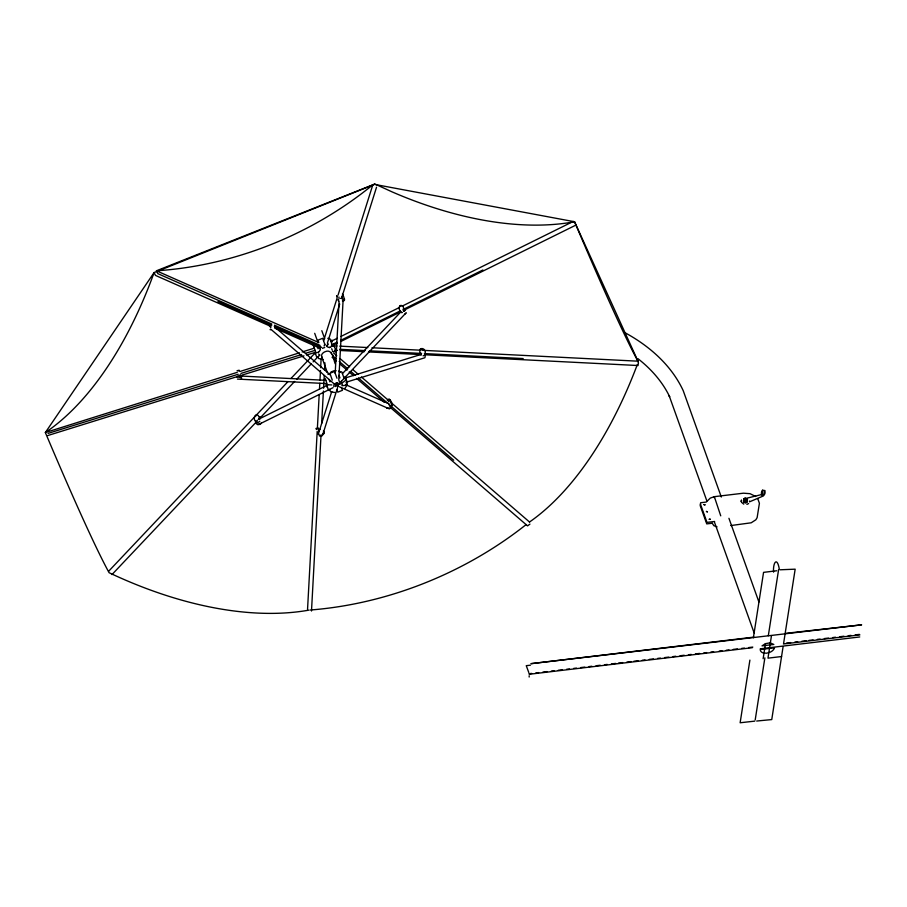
<?xml version="1.0" encoding="UTF-8"?>
<svg xmlns="http://www.w3.org/2000/svg" width="907" height="907" viewBox="0 0 907 907"><rect width="100%" height="100%" fill="white"/><g stroke="black" fill="none" stroke-linecap="round" stroke-linejoin="round"><path stroke-width="1.36" d="M307.541 609.481L317.201 431.324M317.359 428.501L319.196 394.556M319.502 388.91L319.808 383.253M319.967 380.418L320.5 370.521M320.647 367.698L321.112 359.217M311.498 611.023L321.044 434.759M321.656 423.478L323.414 391.042M323.572 388.219L324.264 375.532M324.57 369.886L324.944 362.834M335.182 373.253L339.082 301.339M261.261 423.081L260.694 423.898M529.166 677.019L529.2 675.738M714.194 497.58L714.331 496.662L743.434 493.193L750.01 493.68L755.701 496.492M720.736 515.845L714.331 496.662L710.294 498.09L706.213 502.07L700.658 502.727L700.204 505.63L706.746 523.895L712.29 523.237M239.21 377.471L239.561 375.192L240.412 374.897M240.593 377.573L240.899 375.294M241.466 379.364L241.602 378.48M242.067 375.441L241.625 377.017L240.412 377.573M336.134 385.158L336.452 382.913L337.415 382.731M425.27 355.578L424.941 357.721L346.123 382.232L347.143 385.101L344.796 388.536M703.968 504.53L705 504.757M710.226 519.144L709.059 519.337L710.17 519.314M741.404 500.029L741.541 502.331L743.74 504.133M743.604 501.378L743.989 498.929M743.661 501.707L744.159 498.635M743.831 502.036L744.443 498.385M744.114 502.319L744.817 498.204M744.488 502.546L744.806 500.426M744.919 500.233L745.237 498.113M744.908 502.716L745.237 500.585M745.373 500.222L745.701 498.102M745.373 502.784L745.69 500.664M745.826 502.784L746.155 500.653M746.257 500.46L746.586 498.34M746.257 502.682L746.949 498.578M746.62 502.512L747.232 498.861M746.903 502.263L747.402 499.179M747.141 501.639L747.47 499.519M762.379 490.256C758.66 496.617 766.71 497.115 764.794 490.438M762.628 490.324L761.925 494.927L762.402 494.372L747.119 498.124M763.082 490.619L763.127 490.041M764.522 490.46L763.479 495.902L749.511 501.843A4.15 2.97 8.7 0 0 749.522 501.061M749.896 660.103L740.135 722.766L754.76 721.133M753.366 637.814L763.558 572.362L776.732 570.764M773.558 572.136C772.855 562.623 777.061 556.32 779.272 568.87M763.138 658.731L765.485 643.641L770.111 642.836L773.83 644.458L762.027 645.863L765.485 643.641M755.202 719.931L764.873 657.836M768.308 635.762L778.625 569.539M771.494 635.569L767.98 658.153L781.573 656.532M783.081 646.77L771.755 719.58L756.699 721.031M783.625 643.29L795.167 569.177L780.043 569.789M342.37 384.171L341.905 385.724L347.143 385.101M421.131 349.036L422.379 349.127M339.071 298.845L338.923 296.986M342.982 295.999L342.812 294.82M323.595 340.896L337.177 297.836M338.028 295.149L372.811 184.824A305.398 236.704 -24.6 0 1 156.446 270.796L157.852 273.653L271.862 324.037M324.139 345.986L324.74 344.082M339.717 304.015L327.438 342.937L328.085 344.728M341.406 298.641L376.53 187.239M327.722 343.719L326.826 346.576L326.543 345.794M318.652 433.024L331.735 391.541M337.506 387.845L322.427 435.666L319.445 436.018L318.913 434.022M337.812 386.892L338.334 384.171M741.518 500.483L741.166 501.571L741.461 500.845M405.803 313.403L404.976 313.981M319.015 351.757L320.148 350.125M259.81 421.381L257.52 422.798M237.951 370.691L239.165 370.895M421.007 354.195L421.177 355.159M425.043 354.932L423.115 355.827M388.978 408.309L389.035 407.572M392.164 405.724C393.037 404 389.069 396.076 387.289 400.361M404.091 311.237L404.034 309.752M342.064 298.539L342.041 296.827M344.547 300.115L344.445 298.788M327.983 374.455L328.606 373.763M108.591 571.308L288.018 381.586M290.932 378.514L315.183 352.868L316.758 357.29M111.958 574.596L255.74 422.571M258.676 419.465L294.662 381.428M296.6 379.375L311.192 363.945M313.13 361.893L317.994 356.746L318.64 358.548L322.915 359.353M318.062 356.95L319.956 354.954M342.427 373.661L401.087 311.645M406.234 312.688L338.458 384.341C336.882 381.45 333.266 384.194 333.776 386.597M703.979 504.711L704.966 504.927M403.898 311.43L405.52 310.081M388.355 401.699L390.18 400.18L389.364 399.273M390.067 406.325L391.903 404.794L391.042 403.751M257.305 420.258L257.1 421.358M237.056 370.702L239.199 370.237M529.937 524.099L527.579 525.879L390.838 407.912M391.756 407.141L389.398 408.91L339.547 386.881M748.615 503.589L746.903 504.394M324.173 433.081L323.992 431.732M330.885 341.417L337.234 338.277M341.032 336.395L399.409 307.496M401.948 306.237L573.269 221.433M331.86 344.762L336.928 342.245M340.737 340.363L400.395 310.829M402.935 309.57L482.898 269.98M337.404 343.152L333.606 345.034L334.23 346.791M341.202 341.281L400.701 311.827M403.23 310.568L575.401 225.344M329.298 347.608L333.742 345.408M258.37 419.363L326.849 385.464M332.994 387.697L257.996 424.816L256.114 423.558L255.831 420.621M335.205 386.597L337.359 384.908L341.202 383.763M322.484 348.345L324.729 347.449M330.953 371.983L333.198 371.088M238.19 375.702L238.19 377.063M402.436 312.473L401.336 312.632M372.811 184.824L156.446 270.796L318.845 342.574L317.983 340.159L322.665 338.288L325.091 345.079M237.26 372.335L45.35 432.548A311.747 12.8 68.3 0 0 109.101 572.714A311.747 176.173 34.3 0 0 309.185 610.094M239.97 371.485L299.435 352.823M302.133 351.973L314.298 348.163M48.082 433.399L238.224 374.262M240.922 373.423L301.6 354.546M305.648 353.288L315.08 350.351M47.754 435.541L237.895 376.405M241.942 375.147L303.97 355.85M306.668 355.011L314.752 352.494L315.398 354.297M315.012 353.22L318.697 352.075M345.646 377.868L421.165 354.388M258.926 419.351L259.765 419.556M318.289 429.657L320.318 429.317M322.438 434.226L323.856 433.75L323.47 430.678M270.774 327.382L269.311 325.794M340.726 298.335L342.222 298.165L343.118 299.922L338.776 379.965L339.388 381.666M338.583 383.514L335.488 383.638M714.648 521.468L706.984 522.375L700.442 504.111M730.77 525.561L751.2 522.795L755.86 519.779L757.13 517.648L759.408 503.283L757.719 498.555M753.785 637.133L530.935 663.675L861.65 624.832L785.609 633.347M530.459 665.182L526.253 665.681L528.781 672.495M528.883 673.754L531.683 673.413M535.878 672.915L538.679 672.586M542.874 672.087L547.08 671.588M551.275 671.089L554.075 670.749M558.27 670.25L562.476 669.751M566.671 669.253L569.471 668.913M573.666 668.414L576.467 668.085M580.661 667.586L584.868 667.087M589.062 666.588L591.863 666.248M596.058 665.749L600.264 665.25M604.459 664.752L607.259 664.412M611.454 663.913L615.649 663.414M618.449 663.085L622.656 662.586M626.85 662.087L631.045 661.588M633.846 661.248L638.052 660.75M642.247 660.251L645.047 659.911M649.242 659.412L653.437 658.913M657.643 658.414L660.443 658.085M664.638 657.586L668.833 657.087M673.039 656.577L675.84 656.249M680.035 655.75L684.229 655.251M688.436 654.752L691.236 654.412M695.431 653.913L699.626 653.414M703.832 652.915L706.621 652.587M710.827 652.076L713.628 651.748M719.217 651.079L722.017 650.75M726.224 650.251L729.024 649.911M733.219 649.412L737.414 648.913M741.62 648.414L744.409 648.086M748.615 647.587L752.81 647.076M786.448 643.074L790.655 642.575M794.861 642.077L797.672 641.737M801.879 641.238L806.085 640.739M808.897 640.399L813.103 639.9M817.309 639.401L820.121 639.061M824.327 638.562L828.533 638.063M832.751 637.564L835.551 637.224M839.757 636.725L843.975 636.226M848.181 635.716L850.981 635.388M855.199 634.889L859.405 634.39M529.371 674.252L752.425 647.677M783.421 643.993L859.893 634.877M760.259 648.8L859.734 636.952M333.946 370.872L336.18 370.725M331.406 345.714L336.985 345.986M339.785 346.134L367.777 347.551M371.972 347.755L420.961 350.227M422.367 350.295L638.279 361.201L638.369 363.378L638.04 365.532L424.964 354.773M339.762 349.308L365.158 350.59M369.387 350.805L421.596 353.435M424.419 353.583L523.18 358.571M337.472 350.363L334.649 350.215L335.261 351.927M340.295 350.499L364.285 351.712M368.514 351.927L420.735 354.558M332.359 351.451L335.148 351.587M241.715 376.076L325.817 380.328M236.727 376.904L237.339 376.938M237.441 379.092L326.441 383.582M331.826 384.942L326.271 384.659L327.28 387.459M327.722 347.086L329.763 347.483M327.79 338.334L329.921 338.73L332.359 345.522M338.594 371.303L341.803 371.904L344.229 378.695M334.785 392.516L330.511 391.722L329.66 389.341M400.157 305.92L398.831 307.722L400.055 311.589M717.052 526.888L713.843 525.686L712.29 523.316M322.212 359.342L323.039 359.614M259.742 424.567L258.71 423.909M256.057 415.463L255.355 416.483M274.458 325.182L319.797 345.227L320.42 346.95M217.929 301.543L271.726 325.318M274.288 326.452L321.679 347.392M270.808 326.384L155.494 275.422L154.099 272.576L374.478 184.37L574.562 221.75L638.324 361.916A311.747 12.8 68.3 0 1 574.562 221.75A306.135 173.01 34.3 0 1 392.073 191.876L374.24 183.713M274.696 328.107L320.454 348.401M345.556 384.613L389.16 403.887M336.304 385.441L338.56 386.439M625.32 332.892C649.525 346.089 671.486 365.34 683.232 390.702L721.314 497.025M386.858 407.56L386.847 408.275M338.821 371.314L340.114 372.38M399.511 306.974C399.25 303.958 404.511 305.625 403.513 308.652M259.833 416.846L260.49 417.367M257.135 422.662C250.241 418.83 257.792 409.556 259.515 418.773M637.882 358.639C651.022 368.877 662.416 381.654 669.661 396.744L669.139 395.622L706.859 500.925M333.538 352.959L336.758 355.737M339.966 358.503L349.603 366.825M352.823 369.591L358.174 374.217M361.394 376.983L388.162 400.089M390.305 401.937L529.552 522.047M332.801 355.907L336.009 358.684M339.218 361.451L347.778 368.832M350.986 371.598L355.272 375.294M358.48 378.06L387.38 402.991M391.654 406.676L453.715 460.223M332.075 357.233L336.35 360.918M339.558 363.684L347.03 370.135M349.172 371.972L353.447 375.657M356.644 378.423L384.421 402.391M274.617 326.86L330.477 375.045M270.569 329.003L335.409 384.942L337.687 382.765M390.123 406.109L388.854 404.59M269.923 325.998L270.74 327.019M270.048 329.672L270.569 329.74M335.205 363.854C333.391 359.308 332.631 348.379 325.103 351.701C323.187 352.46 320.908 354.376 321.679 356.678L327.382 372.607M321.679 356.678L322.189 357.403M331.656 348.742L332.291 350.181M319.343 355.34L318.697 353.9M342.427 294.015C343.288 295.126 346.145 302.246 342.427 300.875M318.062 433.988L317.938 432.718L317.904 433.387M728.933 518.294L758.921 602.021M714.501 522.251L754.125 632.882M425.236 353.299C426.109 346.599 416.438 347.268 420.757 353.515M333.504 343.946L335.59 349.785M345.159 376.496L347.472 382.958M331.803 340L332.438 341.792M345.148 377.278L346.111 379.965L341.996 383.06L341.361 381.28M332.688 354.728L332.914 355.363M339.025 375.294L339.955 377.902M321.815 330.692L324.683 338.685M341.531 387.754L342.438 390.305L337.778 392.164L336.905 389.749M336.973 378.253L334.536 371.462L329.865 373.321L332.291 380.124M314.695 333.311L318.04 342.631M320.001 348.821L320.262 349.546M317.484 347.098L318.074 348.73M329.082 379.477L329.944 381.892M313.3 345.352L315.727 352.154M325.171 378.525L327.608 385.316M326.203 383.661L328.64 390.452M317.847 427.56L319.219 431.392M331.282 352.88L331.474 353.741M637.349 364.512A311.747 158.079 -79.4 0 1 529.461 522.047M526.196 524.541A311.747 236.353 -24.5 0 1 310.568 609.992M316.271 428.376L316.52 429.442L316.271 428.376M336.69 295.773L336.928 296.77L336.69 295.773M338.254 299.718L338.538 300.841L338.254 299.718M706.451 511.457L707.415 511.831L706.451 511.457M774.476 647.802L774.227 648.562A7.483 4.875 -19.7 0 1 770.394 652.088L766.687 653.21L763.206 652.949A7.483 4.875 -19.7 0 1 760.338 650.206L760.315 649.491L774.476 647.802M154.099 272.576L45.35 432.548A308.074 158.351 -80.1 0 0 154.099 272.576"/></g></svg>
